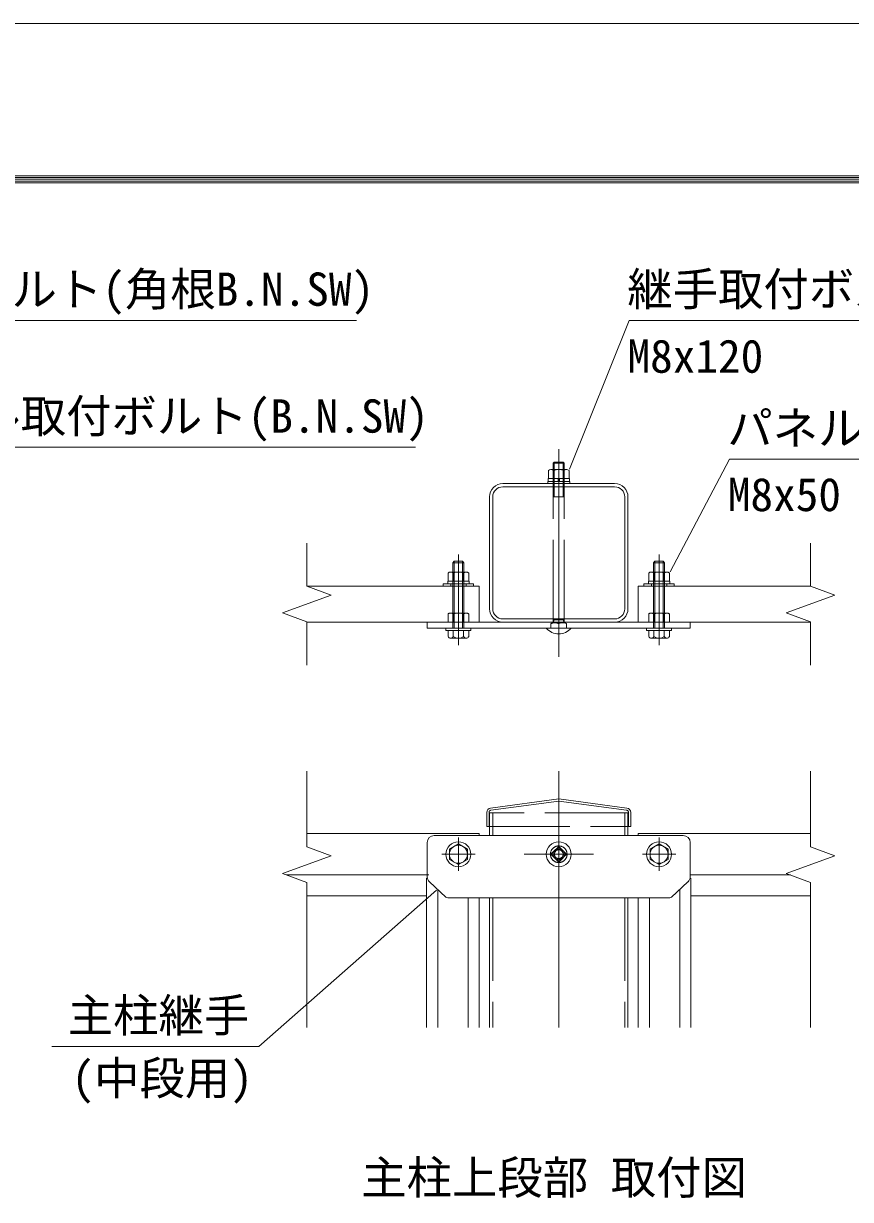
# Model space of a CAD drawing. Units: millimetres, scale not verified. Extents: x -4200 to 4200, y -2970 to 2970.
# Drawn here: x 1490 to 2686, y 1271 to 2970 of the extents above; entities that cross this region are included whole.
import ezdxf
from ezdxf.enums import TextEntityAlignment as Align

# ---------------------------------------------------------------- set-up
doc = ezdxf.new("R2010")
doc.units = ezdxf.units.MM
doc.header["$LTSCALE"] = 20
doc.linetypes.add('DASHED', pattern=[7.5, 6, -1.5])
doc.linetypes.add('USER1', pattern=[50.8, 31.75, -6.35, 6.35, -6.35])
for name, color, linetype, lineweight in [('0-0_D-TTL', 2, 'Continuous', 18), ('0-4_D-BMK', 2, 'USER1', 13), ('0-6_D-STR1', 1, 'Continuous', 18), ('0-7_D-STR3', 3, 'Continuous', 13), ('0-8_D-STR-DIM', 7, 'Continuous', 9), ('0-E_Defpoints', 8, 'DASHED', 18)]:
    doc.layers.add(name, color=color, linetype=linetype, lineweight=lineweight)
doc.layers.add('0-C_D-STR-TXT', color=7, linetype='Continuous')
doc.styles.add('ＭＳ ゴシック', font='')
doc.styles.get('ＭＳ ゴシック').set_extended_font_data('MS Gothic')

msp = doc.modelspace()

# ---------------------------------------------------------------- linework, layer by layer
at = {"layer": '0-0_D-TTL'}
for points in [[(-4200, 2970), (4200, 2970), (4200, -2970), (-4200, -2970)], [(-3930, 2750), (3930, 2750), (3930, -2750), (-3930, -2750)], [(-3927.5, 2747.5), (3927.5, 2747.5), (3927.5, -2747.5), (-3927.5, -2747.5)], [(-3925, 2745), (3925, 2745), (3925, -2745), (-3925, -2745)], [(-3922.5, 2742.5), (3922.5, 2742.5), (3922.5, -2742.5), (-3922.5, -2742.5)], [(-3920, 2740), (3920, 2740), (3920, -2740), (-3920, -2740)]]:
    msp.add_lwpolyline(points, close=True, dxfattribs=at)
at = {"layer": '0-4_D-BMK'}
for p, q in [((2263.93, 2355.37), (2263.93, 2055.37)), ((2118.93, 2203.17), (2118.93, 2072.17)), ((2408.93, 2203.17), (2408.93, 2072.17)), ((2263.93, 2120.37), (2263.93, 2081.37)), ((2263.93, 1890), (2263.93, 1519.5)), ((2118.93, 1746), (2118.93, 1794)), ((2263.93, 1787.25), (2263.93, 1752.75)), ((2408.93, 1746), (2408.93, 1794)), ((2142.93, 1770), (2094.93, 1770)), ((2213.93, 1770), (2313.93, 1770)), ((2278.18, 1770), (2249.68, 1770)), ((2432.93, 1770), (2384.93, 1770))]:
    msp.add_line(p, q, dxfattribs=at)
at = {"layer": '0-6_D-STR1'}
for p, q in [((2183.13, 2305.37), (2344.73, 2305.37)), ((2183.13, 2300.77), (2344.73, 2300.77)), ((2163.93, 2124.57), (2163.93, 2286.17)), ((2168.53, 2124.57), (2168.53, 2286.17)), ((2359.33, 2286.17), (2359.33, 2124.57)), ((2363.93, 2286.17), (2363.93, 2124.57)), ((2148.93, 2157.37), (1899.93, 2157.37)), ((2148.93, 2105.37), (2148.93, 2157.37)), ((2378.93, 2157.37), (2627.93, 2157.37)), ((2378.93, 2105.37), (2378.93, 2157.37)), ((2344.73, 2109.97), (2183.13, 2109.97)), ((2148.93, 2105.37), (1899.93, 2105.37)), ((2344.73, 2105.37), (2183.13, 2105.37)), ((2378.93, 2105.37), (2627.93, 2105.37)), ((2165.47, 1836.75), (2263.93, 1850)), ((2263.93, 1850), (2362.38, 1836.75)), ((2159.93, 1830.4), (2159.93, 1810)), ((2367.93, 1830.4), (2367.93, 1810)), ((2163.93, 1810), (2163.93, 1797)), ((2363.93, 1810), (2363.93, 1797)), ((1899.93, 1800), (2148.93, 1800)), ((2148.93, 1800), (2148.93, 1797)), ((2378.93, 1800), (2627.93, 1800)), ((2378.93, 1800), (2378.93, 1797)), ((1870.66, 1740), (2075.93, 1740)), ((2453.93, 1740), (2598.66, 1740)), ((1899.93, 1710), (2072.93, 1710)), ((2163.93, 1707), (2163.93, 1519.5)), ((2363.93, 1707), (2363.93, 1519.5)), ((2454.93, 1710), (2627.93, 1710))]:
    msp.add_line(p, q, dxfattribs=at)
at = {"layer": '0-6_D-STR1', "linetype": 'DASHED'}
for p, q in [((2163.13, 1810), (2163.13, 1830.4)), ((2168.53, 1810), (2168.53, 1830)), ((2359.33, 1810), (2359.33, 1830)), ((2364.73, 1830.4), (2364.73, 1810)), ((2159.93, 1810), (2367.93, 1810)), ((2168.53, 1810), (2168.53, 1797)), ((2359.33, 1810), (2359.33, 1797)), ((2168.53, 1707), (2168.53, 1519.5)), ((2359.33, 1707), (2359.33, 1519.5))]:
    msp.add_line(p, q, dxfattribs=at)
for points in [[(2165.9, 1833.57), (2263.93, 1846.77), (2361.96, 1833.57)], [(2363.93, 1810), (2363.93, 1830), (2163.93, 1830), (2163.93, 1810)]]:
    msp.add_lwpolyline(points, dxfattribs=at)
msp.add_circle((2263.93, 1770), 12, dxfattribs=at)
at = {"layer": '0-6_D-STR1'}
for centre, radius, start, end in [((2183.13, 2286.17), 19.2, 90, 180), ((2183.13, 2286.17), 14.6, 90, 180), ((2344.73, 2286.17), 19.2, 0, 90), ((2344.73, 2286.17), 14.6, 0, 90), ((2183.13, 2124.57), 19.2, 180, 270), ((2183.13, 2124.57), 14.6, 180, 270), ((2344.73, 2124.57), 19.2, 270, 0), ((2344.73, 2124.57), 14.6, 270, 0), ((2166.33, 1830.4), 6.4, 97.6668, 180), ((2361.53, 1830.4), 6.4, 0, 82.3332)]:
    msp.add_arc(centre, radius, start, end, dxfattribs=at)
at = {"layer": '0-6_D-STR1', "linetype": 'DASHED'}
for centre, start, end in [((2166.33, 1830.4), 97.6668, 180), ((2361.53, 1830.4), 0, 82.3332)]:
    msp.add_arc(centre, 3.2, start, end, dxfattribs=at)
at = {"layer": '0-7_D-STR3'}
for p, q in [((2255.93, 2334.77), (2257.53, 2336.37)), ((2271.93, 2334.77), (2255.93, 2334.77)), ((2255.93, 2334.77), (2255.93, 2325.57)), ((2270.33, 2336.37), (2257.53, 2336.37)), ((2257.53, 2336.37), (2257.53, 2325.57)), ((2271.93, 2334.77), (2270.33, 2336.37)), ((2270.33, 2336.37), (2270.33, 2325.57)), ((2271.93, 2334.77), (2271.93, 2325.57)), ((2248.93, 2312.57), (2248.93, 2324.17)), ((2248.93, 2312.57), (2278.93, 2312.57)), ((2252.37, 2325.57), (2275.46, 2325.57)), ((2255.93, 2325.57), (2255.93, 2312.57)), ((2256.43, 2312.57), (2256.43, 2324.17)), ((2257.53, 2325.57), (2257.53, 2312.57)), ((2262.93, 2312.57), (2262.93, 2308.57)), ((2264.93, 2312.57), (2264.93, 2308.57)), ((2270.33, 2325.57), (2270.33, 2312.57)), ((2271.43, 2312.57), (2271.43, 2324.17)), ((2271.93, 2325.57), (2271.93, 2312.57)), ((2278.93, 2312.57), (2278.93, 2324.17)), ((2124.93, 2193.17), (2112.93, 2193.17)), ((2112.93, 2177.57), (2112.93, 2193.17)), ((2126.93, 2191.17), (2124.93, 2193.17)), ((2124.93, 2177.57), (2124.93, 2193.17)), ((2400.93, 2191.17), (2402.93, 2193.17)), ((2402.93, 2193.17), (2414.93, 2193.17)), ((2402.93, 2177.57), (2402.93, 2193.17)), ((2414.93, 2177.57), (2414.93, 2193.17)), ((2103.93, 2164.57), (2103.93, 2176.17)), ((2130.48, 2177.57), (2107.39, 2177.57)), ((2110.93, 2177.57), (2110.93, 2191.17)), ((2111.43, 2164.57), (2111.43, 2176.17)), ((2126.43, 2164.57), (2126.43, 2176.17)), ((2126.93, 2177.57), (2126.93, 2191.17)), ((2133.93, 2164.57), (2133.93, 2176.17)), ((2393.93, 2164.57), (2393.93, 2176.17)), ((2397.37, 2177.57), (2420.46, 2177.57)), ((2400.93, 2177.57), (2400.93, 2191.17)), ((2401.43, 2164.57), (2401.43, 2176.17)), ((2416.43, 2164.57), (2416.43, 2176.17)), ((2416.93, 2177.57), (2416.93, 2191.17)), ((2423.93, 2164.57), (2423.93, 2176.17)), ((2096.93, 2160.57), (2140.93, 2160.57)), ((2096.93, 2157.37), (2096.93, 2160.57)), ((2096.93, 2157.37), (2096.93, 2160.57)), ((2103.53, 2164.57), (2134.33, 2164.57)), ((2103.53, 2160.57), (2103.53, 2164.57)), ((2103.53, 2160.57), (2134.33, 2160.57)), ((2133.93, 2164.57), (2103.93, 2164.57)), ((2107.93, 2157.37), (2107.93, 2160.57)), ((2129.93, 2157.37), (2129.93, 2160.57)), ((2134.33, 2160.57), (2134.33, 2164.57)), ((2140.93, 2157.37), (2140.93, 2160.57)), ((2140.93, 2157.37), (2140.93, 2160.57)), ((2430.93, 2160.57), (2386.93, 2160.57)), ((2386.93, 2157.37), (2386.93, 2160.57)), ((2386.93, 2157.37), (2386.93, 2160.57)), ((2424.33, 2164.57), (2393.53, 2164.57)), ((2393.53, 2160.57), (2393.53, 2164.57)), ((2424.33, 2160.57), (2393.53, 2160.57)), ((2393.93, 2164.57), (2423.93, 2164.57)), ((2397.93, 2157.37), (2397.93, 2160.57)), ((2419.93, 2157.37), (2419.93, 2160.57)), ((2424.33, 2160.57), (2424.33, 2164.57)), ((2430.93, 2157.37), (2430.93, 2160.57)), ((2430.93, 2157.37), (2430.93, 2160.57)), ((2103.93, 2105.37), (2133.93, 2105.37)), ((2133.93, 2105.37), (2103.93, 2105.37)), ((2103.93, 2084.33), (2103.93, 2093.17)), ((2103.93, 2093.17), (2133.93, 2093.17)), ((2111.41, 2084.33), (2111.41, 2093.17)), ((2126.45, 2084.33), (2126.45, 2093.17)), ((2133.93, 2084.33), (2133.93, 2093.17)), ((2281.93, 2096.37), (2245.93, 2096.37)), ((2423.93, 2105.37), (2393.93, 2105.37)), ((2393.93, 2105.37), (2423.93, 2105.37)), ((2393.93, 2084.33), (2393.93, 2093.17)), ((2423.93, 2093.17), (2393.93, 2093.17)), ((2401.41, 2084.33), (2401.41, 2093.17)), ((2416.45, 2084.33), (2416.45, 2093.17)), ((2423.93, 2084.33), (2423.93, 2093.17)), ((2107.67, 2082.17), (2130.19, 2082.17)), ((2420.19, 2082.17), (2397.67, 2082.17)), ((2073.93, 1737.37), (2073.93, 1787)), ((2083.93, 1797), (2443.93, 1797)), ((2118.93, 1785), (2105.93, 1777.52)), ((2118.93, 1785), (2131.93, 1777.52)), ((2408.93, 1785), (2395.93, 1777.52)), ((2408.93, 1785), (2421.93, 1777.52)), ((2453.93, 1787), (2453.93, 1736.66)), ((2105.93, 1777.52), (2105.93, 1762.48)), ((2131.93, 1777.52), (2131.93, 1762.48)), ((2395.93, 1777.52), (2395.93, 1762.48)), ((2421.93, 1777.52), (2421.93, 1762.48)), ((2118.93, 1755), (2105.93, 1762.48)), ((2118.93, 1755), (2131.93, 1762.48)), ((2408.93, 1755), (2395.93, 1762.48)), ((2408.93, 1755), (2421.93, 1762.48)), ((2074.11, 1735.5), (2072.93, 1735.5)), ((2072.93, 1519.5), (2072.93, 1735.5)), ((2454.93, 1519.5), (2454.93, 1735.5)), ((2100.76, 1708.17), (2077.14, 1730.03)), ((2088.93, 1519.5), (2088.93, 1719.12)), ((2427.1, 1708.17), (2450.72, 1730.03)), ((2438.93, 1519.5), (2438.93, 1719.03)), ((2424.27, 1707), (2103.59, 1707)), ((2132.93, 1519.5), (2132.93, 1707)), ((2148.93, 1519.5), (2148.93, 1707)), ((2378.93, 1519.5), (2378.93, 1707)), ((2394.93, 1519.5), (2394.93, 1707))]:
    msp.add_line(p, q, dxfattribs=at)
at = {"layer": '0-7_D-STR3', "linetype": 'DASHED'}
for p, q in [((2255.93, 2104.37), (2255.93, 2325.57)), ((2257.53, 2286.37), (2257.53, 2312.57)), ((2270.33, 2286.37), (2270.33, 2312.57)), ((2271.93, 2104.37), (2271.93, 2325.57)), ((2271.93, 2286.37), (2255.93, 2286.37)), ((2110.93, 2177.57), (2110.93, 2096.37)), ((2112.93, 2177.57), (2112.93, 2096.37)), ((2124.93, 2177.57), (2124.93, 2096.37)), ((2126.93, 2177.57), (2126.93, 2096.37)), ((2400.93, 2177.57), (2400.93, 2096.37)), ((2402.93, 2177.57), (2402.93, 2096.37)), ((2414.93, 2177.57), (2414.93, 2096.37)), ((2416.93, 2177.57), (2416.93, 2096.37)), ((2103.93, 2105.37), (2103.93, 2116.97)), ((2103.93, 2105.37), (2103.93, 2116.97)), ((2107.37, 2118.37), (2130.46, 2118.37)), ((2130.48, 2118.37), (2107.39, 2118.37)), ((2111.43, 2105.37), (2111.43, 2116.97)), ((2111.43, 2105.37), (2111.43, 2116.97)), ((2126.43, 2105.37), (2126.43, 2116.97)), ((2126.43, 2105.37), (2126.43, 2116.97)), ((2133.93, 2105.37), (2133.93, 2116.97)), ((2133.93, 2105.37), (2133.93, 2116.97)), ((2271.93, 2108.77), (2255.93, 2108.77)), ((2255.93, 2104.37), (2257.53, 2108.77)), ((2271.93, 2104.37), (2270.33, 2108.77)), ((2393.93, 2105.37), (2393.93, 2116.97)), ((2393.93, 2105.37), (2393.93, 2116.97)), ((2397.37, 2118.37), (2420.46, 2118.37)), ((2420.48, 2118.37), (2397.39, 2118.37)), ((2401.43, 2105.37), (2401.43, 2116.97)), ((2401.43, 2105.37), (2401.43, 2116.97)), ((2416.43, 2105.37), (2416.43, 2116.97)), ((2416.43, 2105.37), (2416.43, 2116.97)), ((2423.93, 2105.37), (2423.93, 2116.97)), ((2423.93, 2105.37), (2423.93, 2116.97)), ((2252.63, 2103.17), (2254.71, 2104.37)), ((2252.63, 2096.37), (2252.63, 2103.17)), ((2273.15, 2104.37), (2254.71, 2104.37)), ((2275.23, 2103.17), (2273.15, 2104.37)), ((2275.23, 2096.37), (2275.23, 2103.17)), ((2252.62, 1770), (2263.93, 1781.31)), ((2263.93, 1758.69), (2252.62, 1770)), ((2275.24, 1770), (2263.93, 1781.31)), ((2263.93, 1758.69), (2275.24, 1770))]:
    msp.add_line(p, q, dxfattribs=at)
at = {"layer": '0-7_D-STR3', "color": 7, "lineweight": 9}
for p, q in [((1899.93, 1629.5), (1900.13, 1629.5)), ((2627.93, 1629.5), (2628.13, 1629.5)), ((1899.93, 1585.5), (1900.13, 1585.5)), ((2627.93, 1585.5), (2628.13, 1585.5)), ((1899.93, 1541.5), (1900.13, 1541.5)), ((2627.93, 1541.5), (2628.13, 1541.5))]:
    msp.add_line(p, q, dxfattribs=at)
at = {"layer": '0-7_D-STR3'}
for points in [[(2279.33, 2308.57), (2248.53, 2308.57), (2248.53, 2312.57), (2279.33, 2312.57)], [(2247.93, 2305.37), (2247.93, 2308.57), (2279.93, 2308.57), (2279.93, 2305.37)], [(2073.93, 2105.37), (2453.93, 2105.37), (2453.93, 2096.37), (2073.93, 2096.37)], [(2136.93, 2096.37), (2100.93, 2096.37), (2100.93, 2093.17), (2136.93, 2093.17)], [(2390.93, 2096.37), (2426.93, 2096.37), (2426.93, 2093.17), (2390.93, 2093.17)]]:
    msp.add_lwpolyline(points, close=True, dxfattribs=at)
for points in [[(2126.93, 2191.17), (2110.93, 2191.17), (2112.93, 2193.17)], [(2400.93, 2191.17), (2416.93, 2191.17), (2414.93, 2193.17)]]:
    msp.add_lwpolyline(points, dxfattribs=at)
for centre, radius in [((2118.93, 1770), 18), ((2263.93, 1770), 18), ((2408.93, 1770), 18), ((2118.93, 1770), 13), ((2408.93, 1770), 13)]:
    msp.add_circle(centre, radius, dxfattribs=at)
at = {"layer": '0-7_D-STR3', "linetype": 'DASHED'}
for radius in [8, 6.4]:
    msp.add_circle((2263.93, 1770), radius, dxfattribs=at)
at = {"layer": '0-7_D-STR3'}
for centre, radius, start, end in [((2252.68, 2319.88), 5.7, 48.83491, 131.16509), ((2263.93, 2304.78), 20.79, 68.85295, 111.14705), ((2275.18, 2319.88), 5.7, 48.86505, 131.13495), ((2107.68, 2171.88), 5.7, 48.86505, 131.13495), ((2118.93, 2156.78), 20.79, 68.85295, 111.14705), ((2130.18, 2171.88), 5.7, 48.83491, 131.16509), ((2397.68, 2171.88), 5.7, 48.83491, 131.16509), ((2408.93, 2156.78), 20.79, 68.85295, 111.14705), ((2420.18, 2171.88), 5.7, 48.86505, 131.13495), ((2263.93, 2112.62), 24.25, 222.07502, 317.92498), ((2107.67, 2086.49), 4.32, 210, 330), ((2118.93, 2096.33), 14.16, 237.93138, 302.06862), ((2130.19, 2086.49), 4.32, 210, 330), ((2397.67, 2086.49), 4.32, 210, 330), ((2408.93, 2096.33), 14.16, 237.93138, 302.06862), ((2420.19, 2086.49), 4.32, 210, 330), ((2083.93, 1787), 10, 90, 180), ((2443.93, 1787), 10, 0, 90), ((2083.93, 1737.37), 10, 180, 227.21723), ((2443.93, 1737.37), 10, 312.78277, 0), ((2103.59, 1711), 4, 225.00001, 270), ((2424.27, 1711), 4, 270, 314.99999)]:
    msp.add_arc(centre, radius, start, end, dxfattribs=at)
at = {"layer": '0-7_D-STR3', "linetype": 'DASHED'}
for centre, radius, start, end in [((2107.68, 2112.68), 5.7, 48.83491, 131.16509), ((2107.68, 2112.68), 5.7, 48.86505, 131.13495), ((2118.93, 2097.58), 20.79, 68.85295, 111.14705), ((2118.93, 2097.58), 20.79, 68.85295, 111.14705), ((2130.18, 2112.68), 5.7, 48.86505, 131.13495), ((2130.18, 2112.68), 5.7, 48.83491, 131.16509), ((2397.68, 2112.68), 5.7, 48.86505, 131.13495), ((2397.68, 2112.68), 5.7, 48.83491, 131.16509), ((2408.93, 2097.58), 20.79, 68.85295, 111.14705), ((2408.93, 2097.58), 20.79, 68.85295, 111.14705), ((2420.18, 2112.68), 5.7, 48.83491, 131.16509), ((2420.18, 2112.68), 5.7, 48.86505, 131.13495), ((2258.28, 2090.37), 13.99, 66.18668, 113.81332), ((2269.58, 2090.47), 13.9, 66.0128, 113.9872)]:
    msp.add_arc(centre, radius, start, end, dxfattribs=at)
at = {"layer": '0-8_D-STR-DIM'}
for points in [[(1971.83, 2540.93), (1147.9, 2540.93), (1061.78, 2326.03)], [(3189.72, 2540.93), (2365.79, 2540.93), (2279.67, 2326.03)], [(2056.83, 2357.93), (1292.9, 2357.93), (1206.9, 2177.97)], [(3274.72, 2340.47), (2510.79, 2340.47), (2424.86, 2177.94)], [(1899.93, 2043.26), (1899.93, 2105.72), (1864.69, 2118.54), (1935.17, 2144.19), (1899.93, 2157.02), (1899.93, 2219.19)], [(2627.93, 2043.26), (2627.93, 2105.72), (2592.69, 2118.54), (2663.17, 2144.19), (2627.93, 2157.02), (2627.93, 2219.19)], [(1899.93, 1519.5), (1899.93, 1729.35), (1864.69, 1742.17), (1935.17, 1767.83), (1899.93, 1780.65), (1899.93, 1890)], [(2627.93, 1519.5), (2627.93, 1729.35), (2592.69, 1742.17), (2663.17, 1767.83), (2627.93, 1780.65), (2627.93, 1890)], [(1531.25, 1492.17), (1830.64, 1492.17), (2087.45, 1718.09)]]:
    msp.add_lwpolyline(points, dxfattribs=at)
at = {"layer": '0-E_Defpoints'}
for p, q in [((2096.93, 2157.37), (2140.93, 2157.37)), ((2430.93, 2157.37), (2386.93, 2157.37))]:
    msp.add_line(p, q, dxfattribs=at)

# ---------------------------------------------------------------- texts
at = {"layer": '0-C_D-STR-TXT', "style": 'ＭＳ ゴシック'}
for s, p in [('継手取付ボルト(角根B.N.SW)', (1145.1, 2547.78)), ('継手取付ボルト(角根B.N.SW)', (2362.99, 2547.78)), ('M8x120', (2363.24, 2451.1)), ('パネル取付ボルト(B.N.SW)', (1289.6, 2364.53)), ('パネル取付ボルト(B.N.SW)', (2507.49, 2347.06)), ('M8x50', (2508.24, 2251.21)), ('主柱継手', (1554.3, 1498.77)), ('(中段用)', (1559.71, 1408.19)), ('主柱上段部 取付図', (1978.42, 1264.53))]:
    msp.add_text(s, height=48.09, dxfattribs=at).set_placement(p, align=Align.BOTTOM_LEFT)

doc.saveas('drawing.dxf')
